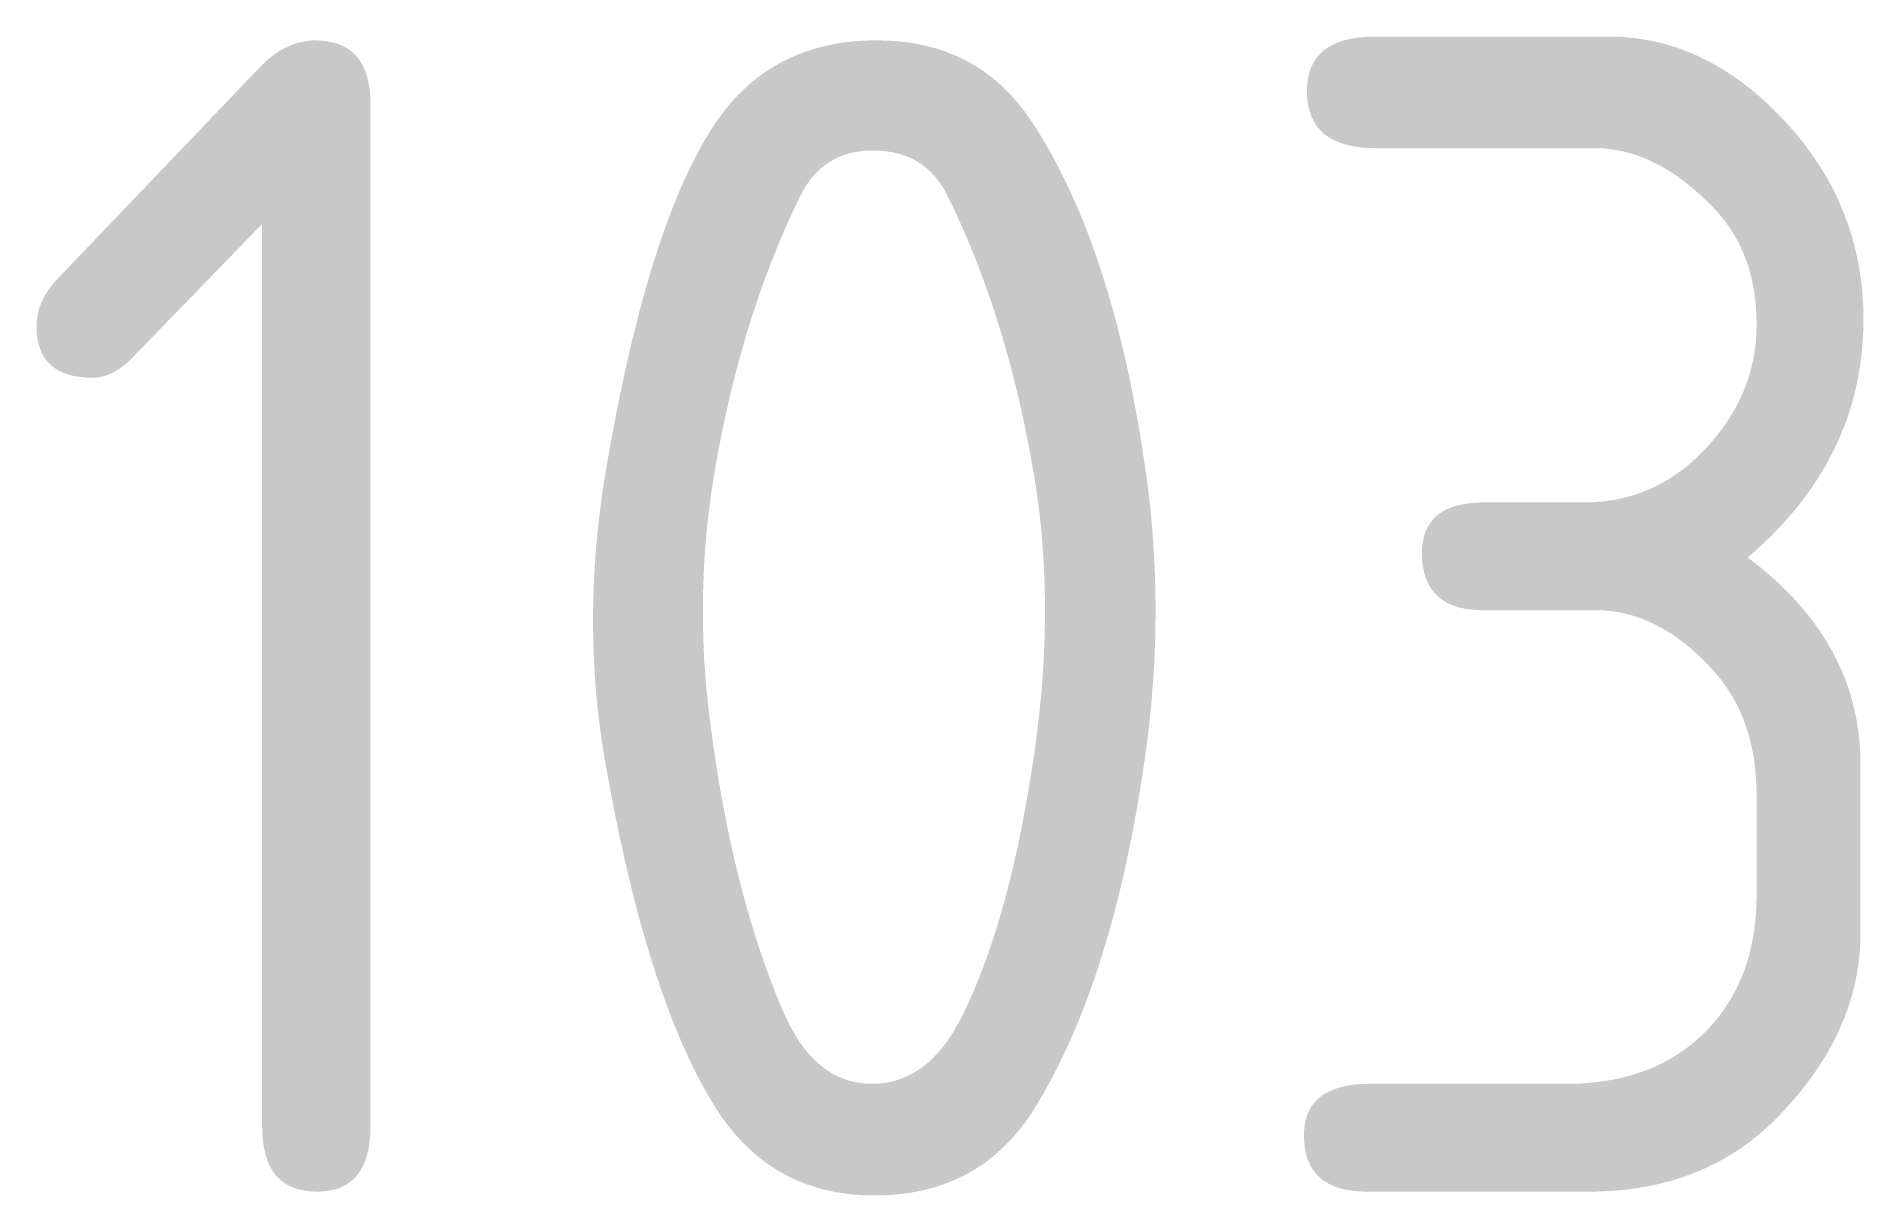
# Model space of a CAD drawing. Extents: x -0.408 to 0.383, y -0.25 to 0.252.
import ezdxf

# ---------------------------------------------------------------- set-up
doc = ezdxf.new("R2010")
doc.units = 0
doc.layers.get('0').update_dxf_attribs({"linetype": 'CONTINUOUS'})
doc.styles.get("Standard").update_dxf_attribs({"font": 'isocp.shx'})

msp = doc.modelspace()

# ---------------------------------------------------------------- texts
at = {"color": 255, "insert": (0, 0, 0.55), "char_height": 0.5, "attachment_point": 5}
msp.add_mtext_dynamic_manual_height_columns('103', width=2.2, gutter_width=12.5, heights=[0], dxfattribs=at)

doc.saveas('drawing.dxf')
